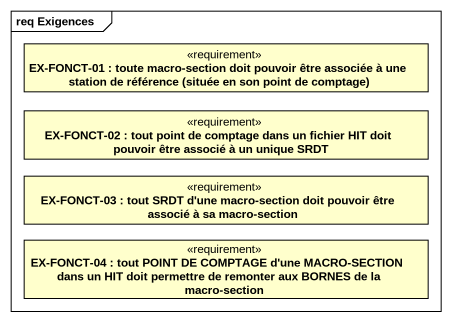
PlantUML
@startuml
mainframe req Exigences
hide circle
hide empty members
class "EX-FONCT-01 : toute macro-section doit pouvoir être associée à une station de référence (située en son point de comptage)" as EX_FONCT_01_toute_macro <<requirement>>
class "EX-FONCT-02 : tout point de comptage dans un fichier HIT doit pouvoir être associé à un unique SRDT" as EX_FONCT_02_tout_point_de <<requirement>>
class "EX-FONCT-03 : tout SRDT d'une macro-section doit pouvoir être associé à sa macro-section" as EX_FONCT_03_tout_SRDT_d_une <<requirement>>
class "EX-FONCT-04 : tout POINT DE COMPTAGE d'une MACRO-SECTION dans un HIT doit permettre de remonter aux BORNES de la macro-section" as EX_FONCT_04_tout_POINT_DE <<requirement>>
@enduml
